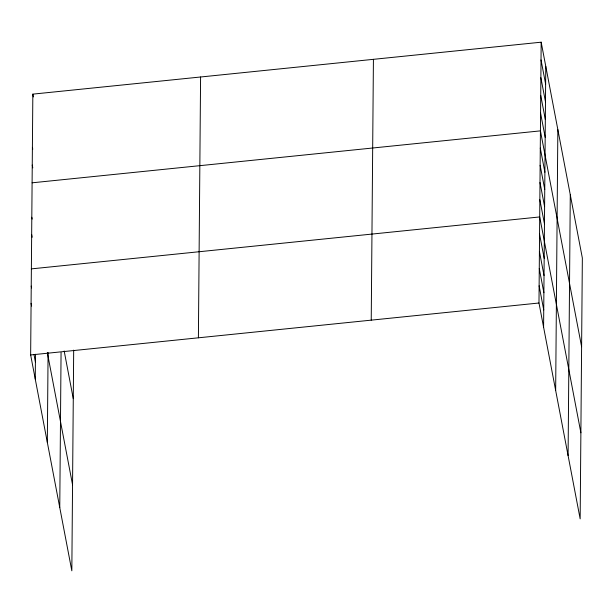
<?xml version="1.0" encoding="UTF-8"?>
<svg xmlns="http://www.w3.org/2000/svg" width="613" height="613" viewBox="0 0 613 613"><rect width="100%" height="100%" fill="white"/><g stroke="black" fill="none" stroke-linecap="round" stroke-linejoin="round"><path stroke-width="0.92" d="M73.683 350.13L71.828 570.81L30.65 354.95L32.841 94.134L541.172 42.19L582.35 258.05L580.159 518.866L538.98 303.006L541.172 42.19M35.255 379.102L35.462 354.237M47.324 442.364L48.082 352.467M59.76 507.541L61.062 352.621M198.397 337.809L200.589 76.993M371.233 320.147L373.424 59.331M543.593 327.158L545.777 66.342M555.662 390.42L557.845 129.611M568.09 455.605L570.282 194.788M32.098 182.812L540.428 130.868L581.607 346.728M31.37 268.877L539.708 216.941L580.886 432.801M30.65 354.95L538.98 303.006M541.026 59.928L545.631 84.081M540.873 77.667L545.486 101.812M540.727 95.398L545.332 119.55M540.574 113.137L545.187 137.289M540.283 148.085L544.888 172.238M540.137 165.295L544.75 189.448M539.992 182.513L544.605 206.665M539.854 199.723L544.459 223.875M539.563 234.151L544.168 258.303M539.417 251.368L544.022 275.521M539.271 268.578L543.877 292.73M539.126 285.796L543.739 309.948M32.841 94.134L33.37 96.923M32.389 147.342L32.75 149.197M32.244 165.073L32.773 167.862M64.173 350.988L73.269 398.672M31.807 217.24L32.16 219.094M31.661 234.45L32.19 237.239M47.347 352.628L72.549 484.737M31.225 286.095L31.585 287.949M31.087 303.305L31.615 306.094M33.983 354.452L35.401 361.885"/></g></svg>
